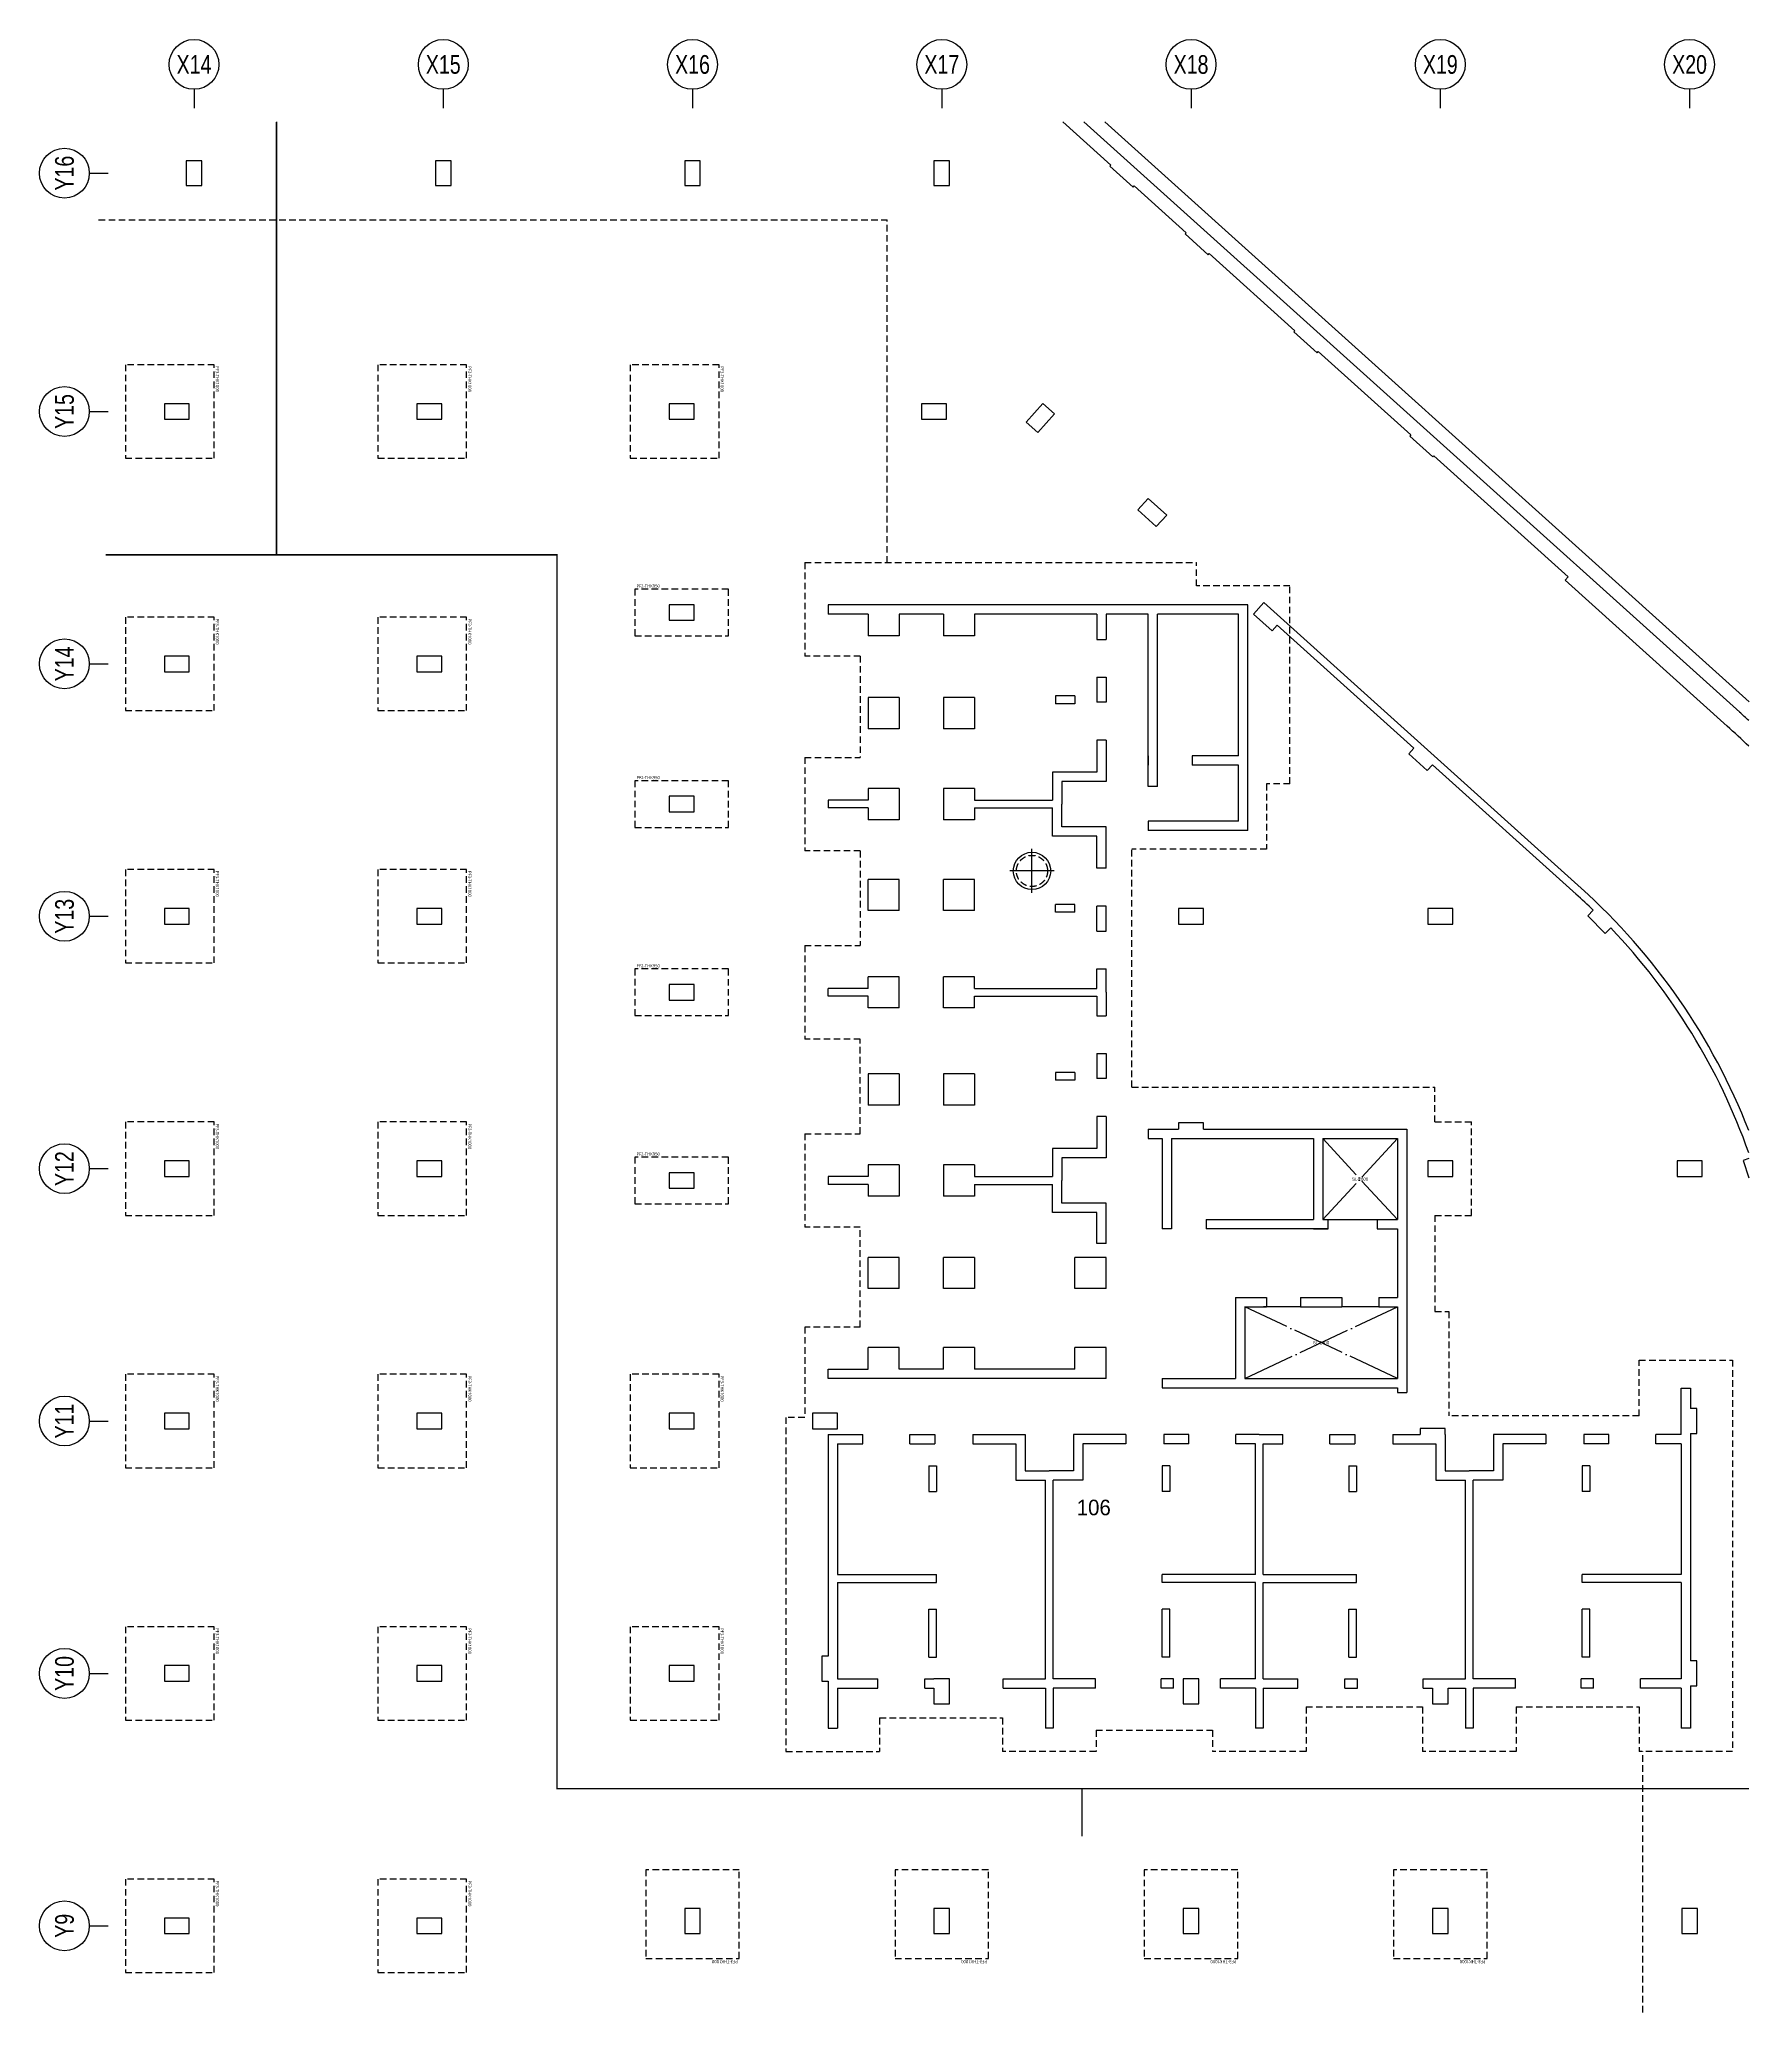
# Model space of a CAD drawing. Header units: millimetres. Extents: x 327808 to 2562540, y -728300 to 402793.
# Drawn here: x 327808 to 382692, y -194869 to -131545 of the extents above; entities that cross this region are included whole.
import ezdxf
from ezdxf.enums import TextEntityAlignment as Align

# ---------------------------------------------------------------- set-up
doc = ezdxf.new("R2010")
doc.units = ezdxf.units.MM
doc.header["$LTSCALE"] = 140
doc.linetypes.add('XS-기초$0$DDOT', pattern=[14, 12, -1, 0, -1])
doc.linetypes.add('XS-기초$0$HID', pattern=[2.3, 1.5, -0.8])
for name, color, linetype in [('00-DM', 7, 'Continuous'), ('BUB', 7, 'Continuous'), ('CEN-P', 14, 'Continuous'), ('XS-기초$0$EL7', 7, 'Continuous'), ('XS-기초$0$MAT', 3, 'XS-기초$0$HID'), ('XS-기초$0$OPEN', 9, 'XS-기초$0$DDOT'), ('XS-기초$0$PILE-P', 4, 'XS-기초$0$HID'), ('XS-기초$0$WALL', 11, 'Continuous'), ('XS-기초$0$기초연단', 3, 'Continuous'), ('XS-기초$0$집수정-주동', 21, 'Continuous'), ('기초꺽임', 7, 'Continuous')]:
    doc.layers.add(name, color=color, linetype=linetype)
doc.layers.add('TEXT', color=3, linetype='Continuous', lineweight=9)
doc.layers.add('XS-기초$0$DEFPOINT', color=144, linetype='Continuous', plot=False)
doc.styles.add('XS-기초$0$맑은고딕', font='malgun.ttf')
doc.styles.add('돋음', font='')
doc.styles.get('돋음').set_extended_font_data('Dotum')

# ---------------------------------------------------------------- blocks, each defined once
blk = doc.blocks.new('XS-기초$0$PF3')
at = {"layer": 'XS-기초$0$MAT', "linetype": 'XS-기초$0$HID'}
blk.add_lwpolyline([(-1500, -1650), (1500, -1650), (1500, 1200), (-1500, 1200)], close=True, dxfattribs=at)
at = {"layer": 'XS-기초$0$DEFPOINT', "color": 1, "style": 'XS-기초$0$맑은고딕'}
blk.add_text('PF3-THK1000', height=100, dxfattribs=at).set_placement((-1450, 1300), align=Align.MIDDLE_LEFT)
blk = doc.blocks.new('XS-기초$0$PF2')
at = {"layer": 'XS-기초$0$MAT', "linetype": 'XS-기초$0$HID'}
blk.add_lwpolyline([(-1500, -750), (1500, -750), (1500, 750), (-1500, 750)], close=True, dxfattribs=at)
at = {"layer": 'XS-기초$0$DEFPOINT', "color": 1, "style": 'XS-기초$0$맑은고딕'}
blk.add_text('PF2-THK950', height=100, dxfattribs=at).set_placement((-1450, 850), align=Align.MIDDLE_LEFT)
blk = doc.blocks.new('XS-기초$0$집수정-주동')
at = {"layer": 'XS-기초$0$집수정-주동'}
for p, q in [((0, 707), (0, -707)), ((707, 0), (-707, 0))]:
    blk.add_line(p, q, dxfattribs=at)
blk.add_circle((0, 0), 600, dxfattribs=at)
at = {"layer": 'XS-기초$0$집수정-주동', "linetype": 'XS-기초$0$HID'}
blk.add_circle((0, 0), 500, dxfattribs=at)
blk = doc.blocks.new('BUB')
at = {"layer": 'BUB'}
blk.add_line((0, 1500), (0, 0), dxfattribs=at)
blk.add_circle((0, 3500), 2000, dxfattribs=at)
blk = doc.blocks.new('zsddgns')
at = {"layer": 'CEN-P'}
blk.add_lwpolyline([(-21405, 40031), (-21405, 34384)], dxfattribs=at)
at = {"layer": 'CEN-P', "color": 2}
blk.add_lwpolyline([(25845, -13465), (20091, -13465)], dxfattribs=at)
at = {"layer": 'XS-기초$0$EL7'}
for p, q in [((12345, 4800), (13915, 4800)), ((11460, 2000), (10270, 2000)), ((13970, 2000), (12780, 2000))]:
    blk.add_line(p, q, dxfattribs=at)
at = {"layer": 'XS-기초$0$OPEN'}
for p, q in [((14570, 4800), (12170, 7400)), ((14570, 7400), (12170, 4800)), ((14570, -300), (9670, 2000)), ((9670, -300), (14570, 2000))]:
    blk.add_line(p, q, dxfattribs=at)
at = {"layer": 'XS-기초$0$WALL', "color": 5}
for p, q in [((5374, 38645), (3835, 40031)), ((25553, 21082), (4508, 40031)), ((-23805, 38785), (-24305, 38785)), ((-24305, 38785), (-24305, 37985)), ((-23805, 37985), (-23805, 38785)), ((-15805, 38785), (-16305, 38785)), ((-16305, 38785), (-16305, 37985)), ((-15805, 37985), (-15805, 38785)), ((-7805, 38785), (-8305, 38785)), ((-8305, 38785), (-8305, 37985)), ((-7805, 37985), (-7805, 38785)), ((195, 38785), (-305, 38785)), ((-305, 38785), (-305, 37985)), ((195, 37985), (195, 38785)), ((5374, 38645), (5341, 38608)), ((5341, 38608), (6084, 37939)), ((-24305, 37985), (-23805, 37985)), ((-16305, 37985), (-15805, 37985)), ((-8305, 37985), (-7805, 37985)), ((-305, 37985), (195, 37985)), ((6084, 37939), (6118, 37976)), ((7788, 36473), (6118, 37976)), ((7788, 36473), (7754, 36435)), ((7754, 36435), (8497, 35766)), ((8497, 35766), (8531, 35803)), ((11280, 33328), (8531, 35803)), ((11280, 33328), (11247, 33290)), ((11247, 33290), (11990, 32621)), ((11990, 32621), (12023, 32658)), ((14996, 29982), (12023, 32658)), ((-25005, 30985), (-25005, 30485)), ((-24205, 30985), (-25005, 30985)), ((-25005, 30485), (-24205, 30485)), ((-24205, 30485), (-24205, 30985)), ((-16905, 30985), (-16905, 30485)), ((-16105, 30985), (-16905, 30985)), ((-16905, 30485), (-16105, 30485)), ((-16105, 30485), (-16105, 30985)), ((-8805, 30985), (-8805, 30485)), ((-8005, 30985), (-8805, 30985)), ((-8805, 30485), (-8005, 30485)), ((-8005, 30485), (-8005, 30985)), ((-705, 30985), (-705, 30485)), ((95, 30985), (-705, 30985)), ((-705, 30485), (95, 30485)), ((95, 30485), (95, 30985)), ((3189, 30992), (2654, 30397)), ((2654, 30397), (3025, 30063)), ((3025, 30063), (3561, 30657)), ((3561, 30657), (3189, 30992)), ((14996, 29982), (14963, 29945)), ((14963, 29945), (15706, 29276)), ((15706, 29276), (15739, 29313)), ((20049, 25432), (15739, 29313)), ((6570, 27947), (6236, 27576)), ((7165, 27412), (6570, 27947)), ((6236, 27576), (6830, 27040)), ((6830, 27040), (7165, 27412)), ((19949, 25320), (20049, 25432)), ((25151, 20636), (19949, 25320)), ((-8805, 24535), (-8805, 24035)), ((-8005, 24535), (-8805, 24535)), ((-8005, 24035), (-8005, 24535)), ((-3705, 24535), (-3705, 24235)), ((9770, 24535), (-3705, 24535)), ((-2420, 24235), (-3705, 24235)), ((-2420, 24235), (-2420, 23535)), ((-1420, 24235), (-1420, 23535)), ((0, 24235), (-1420, 24235)), ((0, 24235), (0, 23535)), ((4920, 24235), (1000, 24235)), ((1000, 24235), (1000, 23535)), ((4920, 24235), (4920, 23420)), ((6570, 24235), (5220, 24235)), ((5220, 24235), (5220, 23420)), ((6570, 18695), (6570, 24235)), ((6870, 18695), (6870, 24235)), ((9470, 24235), (6870, 24235)), ((9470, 19685), (9470, 24235)), ((9770, 17285), (9770, 24535)), ((10286, 24602), (9952, 24230)), ((9952, 24230), (10546, 23695)), ((20467, 15434), (10286, 24602)), ((-8805, 24035), (-8005, 24035)), ((-1420, 23535), (-2420, 23535)), ((1000, 23535), (0, 23535)), ((10546, 23695), (10713, 23880)), ((15098, 19933), (10713, 23880)), ((-25005, 22885), (-25005, 22385)), ((-24205, 22885), (-25005, 22885)), ((-24205, 22385), (-24205, 22885)), ((-16905, 22885), (-16905, 22385)), ((-16105, 22885), (-16905, 22885)), ((-16105, 22385), (-16105, 22885)), ((4920, 23420), (5220, 23420)), ((-25005, 22385), (-24205, 22385)), ((-16905, 22385), (-16105, 22385)), ((4920, 22210), (5220, 22210)), ((4920, 22210), (4920, 21410)), ((5220, 22210), (5220, 21410)), ((-1420, 21555), (-2420, 21555)), ((-2420, 21555), (-2420, 20555)), ((-1420, 21555), (-1420, 20555)), ((1000, 21555), (0, 21555)), ((0, 21555), (0, 20555)), ((1000, 21555), (1000, 20555)), ((4220, 21605), (3590, 21605)), ((3590, 21605), (3590, 21355)), ((4220, 21605), (4220, 21355)), ((4220, 21355), (3590, 21355)), ((5220, 21410), (4920, 21410)), ((-1420, 20555), (-2420, 20555)), ((1000, 20555), (0, 20555)), ((5220, 20190), (4920, 20190)), ((4920, 20190), (4920, 19160)), ((5220, 20190), (5220, 18860)), ((6570, 19685), (6570, 19385)), ((9470, 19685), (7980, 19685)), ((7980, 19685), (7980, 19385)), ((15098, 19933), (14931, 19747)), ((14931, 19747), (15525, 19212)), ((3500, 19160), (3500, 18260)), ((4920, 19160), (3500, 19160)), ((9470, 19385), (7980, 19385)), ((9470, 17585), (9470, 19385)), ((15525, 19212), (15692, 19397)), ((20300, 15249), (15692, 19397)), ((-8805, 18385), (-8805, 17885)), ((-8005, 18385), (-8805, 18385)), ((-8005, 17885), (-8005, 18385)), ((-1420, 18635), (-2420, 18635)), ((-2420, 18635), (-2420, 18260)), ((-1420, 18635), (-1420, 17635)), ((1000, 18635), (0, 18635)), ((0, 18635), (0, 17635)), ((1000, 18635), (1000, 18260)), ((3800, 18860), (3800, 18135)), ((5220, 18860), (3800, 18860)), ((6870, 18695), (6570, 18695)), ((-8805, 17885), (-8005, 17885)), ((-3705, 18260), (-3705, 18010)), ((-2420, 18260), (-3705, 18260)), ((-2420, 18010), (-3705, 18010)), ((-2420, 18010), (-2420, 17635)), ((1000, 18260), (3500, 18260)), ((1000, 18010), (3500, 18010)), ((1000, 18010), (1000, 17635)), ((3500, 17110), (3500, 18010)), ((3800, 17410), (3800, 18135)), ((-1420, 17635), (-2420, 17635)), ((1000, 17635), (0, 17635)), ((4920, 17110), (3500, 17110)), ((5220, 17410), (3800, 17410)), ((4920, 16080), (4920, 17110)), ((5220, 16080), (5220, 17410)), ((9470, 17585), (6570, 17585)), ((6570, 17585), (6570, 17285)), ((9770, 17285), (6570, 17285)), ((5220, 16080), (4920, 16080)), ((-2420, 14715), (-2420, 15715)), ((-1420, 15715), (-2420, 15715)), ((-1420, 14715), (-1420, 15715)), ((0, 14715), (0, 15715)), ((1000, 15715), (0, 15715)), ((1000, 14715), (1000, 15715)), ((-25005, 14785), (-25005, 14285)), ((-24205, 14785), (-25005, 14785)), ((-24205, 14285), (-24205, 14785)), ((-16905, 14785), (-16905, 14285)), ((-16105, 14785), (-16905, 14785)), ((-16105, 14285), (-16105, 14785)), ((-1420, 14715), (-2420, 14715)), ((1000, 14715), (0, 14715)), ((4220, 14915), (3590, 14915)), ((3590, 14665), (3590, 14915)), ((4220, 14665), (3590, 14665)), ((4220, 14665), (4220, 14915)), ((5220, 14860), (4920, 14860)), ((4920, 14060), (4920, 14860)), ((5220, 14060), (5220, 14860)), ((7545, 14785), (7545, 14285)), ((8345, 14785), (7545, 14785)), ((8345, 14285), (8345, 14785)), ((15545, 14785), (15545, 14285)), ((16345, 14785), (15545, 14785)), ((16345, 14285), (16345, 14785)), ((20856, 14729), (20678, 14553)), ((-25005, 14285), (-24205, 14285)), ((-16905, 14285), (-16105, 14285)), ((4920, 14060), (5220, 14060)), ((7545, 14285), (8345, 14285)), ((15545, 14285), (16345, 14285)), ((20678, 14553), (21241, 13984)), ((21419, 14160), (21241, 13984)), ((4920, 12850), (5220, 12850)), ((4920, 12220), (4920, 12850)), ((5220, 12095), (5220, 12850)), ((-8805, 12345), (-8805, 11845)), ((-8005, 12345), (-8805, 12345)), ((-8005, 11845), (-8005, 12345)), ((-3705, 11970), (-3705, 12220)), ((-2420, 12220), (-3705, 12220)), ((-2420, 12220), (-2420, 12595)), ((-1420, 12595), (-2420, 12595)), ((-1420, 11595), (-1420, 12595)), ((0, 11595), (0, 12595)), ((1000, 12595), (0, 12595)), ((1000, 12220), (1000, 12595)), ((1000, 12220), (4920, 12220)), ((5220, 12095), (5220, 11340)), ((-8805, 11845), (-8005, 11845)), ((-2420, 11970), (-3705, 11970)), ((-2420, 11595), (-2420, 11970)), ((-1420, 11595), (-2420, 11595)), ((1000, 11595), (0, 11595)), ((1000, 11970), (4920, 11970)), ((1000, 11595), (1000, 11970)), ((4920, 11970), (4920, 11340)), ((4920, 11340), (5220, 11340)), ((4220, 9525), (3590, 9525)), ((3590, 9525), (3590, 9275)), ((4220, 9525), (4220, 9275)), ((4920, 10130), (5220, 10130)), ((4920, 10130), (4920, 9330)), ((5220, 10130), (5220, 9330)), ((-1420, 9475), (-2420, 9475)), ((-2420, 9475), (-2420, 8475)), ((-1420, 9475), (-1420, 8475)), ((1000, 9475), (0, 9475)), ((0, 9475), (0, 8475)), ((1000, 9475), (1000, 8475)), ((4220, 9275), (3590, 9275)), ((5220, 9330), (4920, 9330)), ((-1420, 8475), (-2420, 8475)), ((1000, 8475), (0, 8475)), ((5220, 8110), (4920, 8110)), ((4920, 8110), (4920, 7080)), ((5220, 8110), (5220, 6780)), ((6570, 7700), (6570, 7400)), ((6570, 7700), (7545, 7700)), ((8345, 7900), (7545, 7900)), ((7545, 7900), (7545, 7700)), ((8345, 7700), (8345, 7900)), ((8345, 7700), (14870, 7700)), ((14870, 7700), (14870, -750)), ((3500, 7080), (3500, 6180)), ((4920, 7080), (3500, 7080)), ((6570, 7400), (7020, 7400)), ((7020, 7400), (7020, 4500)), ((7320, 7400), (11870, 7400)), ((7320, 7400), (7320, 4500)), ((11870, 7400), (11870, 4800)), ((12170, 7400), (14570, 7400)), ((12170, 7400), (12170, 4800)), ((14570, 7400), (14570, 4800)), ((-25005, 6685), (-25005, 6185)), ((-24205, 6685), (-25005, 6685)), ((-24205, 6185), (-24205, 6685)), ((-16905, 6685), (-16905, 6185)), ((-16105, 6685), (-16905, 6685)), ((-16105, 6185), (-16105, 6685)), ((-1420, 6555), (-2420, 6555)), ((-2420, 6555), (-2420, 6180)), ((-1420, 6555), (-1420, 5555)), ((1000, 6555), (0, 6555)), ((0, 6555), (0, 5555)), ((1000, 6555), (1000, 6180)), ((3800, 6780), (3800, 6055)), ((5220, 6780), (3800, 6780)), ((15545, 6685), (15545, 6185)), ((16345, 6685), (15545, 6685)), ((16345, 6185), (16345, 6685)), ((23545, 6685), (23545, 6185)), ((24345, 6685), (23545, 6685)), ((24345, 6185), (24345, 6685)), ((25845, 6758), (25664, 6700)), ((25664, 6700), (25845, 6139)), ((-25005, 6185), (-24205, 6185)), ((-16905, 6185), (-16105, 6185)), ((-8805, 6305), (-8805, 5805)), ((-8005, 6305), (-8805, 6305)), ((-8805, 5805), (-8005, 5805)), ((-8005, 5805), (-8005, 6305)), ((-3705, 6180), (-3705, 5930)), ((-2420, 6180), (-3705, 6180)), ((-2420, 5930), (-3705, 5930)), ((-2420, 5930), (-2420, 5555)), ((1000, 6180), (3500, 6180)), ((1000, 5930), (3500, 5930)), ((1000, 5930), (1000, 5555)), ((3500, 5030), (3500, 5930)), ((3800, 5330), (3800, 6055)), ((15545, 6185), (16345, 6185)), ((23545, 6185), (24345, 6185)), ((-1420, 5555), (-2420, 5555)), ((1000, 5555), (0, 5555)), ((5220, 5330), (3800, 5330)), ((5220, 4035), (5220, 5330)), ((4920, 5030), (3500, 5030)), ((4920, 4035), (4920, 5030)), ((7320, 4500), (7020, 4500)), ((8430, 4800), (11870, 4800)), ((8430, 4800), (8430, 4500)), ((12345, 4500), (8430, 4500)), ((11870, 4500), (12345, 4500)), ((12170, 4800), (12345, 4800)), ((12345, 4500), (12345, 4800)), ((13915, 4800), (14570, 4800)), ((13915, 4800), (13915, 4500)), ((13915, 4500), (14570, 4500)), ((14570, 4500), (14570, 2300)), ((5220, 4035), (4920, 4035)), ((-2420, 2585), (-2420, 3585)), ((-1420, 3585), (-2420, 3585)), ((-1420, 2585), (-1420, 3585)), ((0, 2585), (0, 3585)), ((1000, 3585), (0, 3585)), ((1000, 3585), (1000, 2585)), ((4220, 2585), (4220, 3585)), ((5220, 3585), (4220, 3585)), ((5220, 2585), (5220, 3585)), ((-1420, 2585), (-2420, 2585)), ((1000, 2585), (0, 2585)), ((5220, 2585), (4220, 2585)), ((9370, 2300), (9370, -300)), ((9370, 2300), (10370, 2300)), ((9670, 2000), (9670, -300)), ((9670, 2000), (10370, 2000)), ((10370, 2300), (10370, 2000)), ((11460, 2300), (12780, 2300)), ((11460, 2300), (11460, 2000)), ((11460, 2000), (12780, 2000)), ((12780, 2300), (12780, 2000)), ((13970, 2300), (14570, 2300)), ((13970, 2300), (13970, 2000)), ((13970, 2000), (14570, 2000)), ((14570, 2000), (14570, -300)), ((-2420, 0), (-2420, 700)), ((-1420, 700), (-2420, 700)), ((-1420, 0), (-1420, 700)), ((0, 0), (0, 700)), ((1000, 700), (0, 700)), ((1000, 700), (1000, 0)), ((4220, 0), (4220, 700)), ((5220, 700), (4220, 700)), ((5220, -300), (5220, 700)), ((-3705, -300), (-3705, 0)), ((-3705, 0), (-2420, 0)), ((0, 0), (-1420, 0)), ((5220, -300), (-3705, -300)), ((4220, 0), (1000, 0)), ((7020, -300), (7020, -600)), ((7020, -300), (9370, -300)), ((7020, -600), (14570, -600)), ((9670, -300), (14570, -300)), ((14570, -600), (14570, -750)), ((23675, -2100), (23675, -610)), ((23675, -610), (23975, -610)), ((23975, -610), (23975, -1265)), ((14570, -750), (14870, -750)), ((24175, -1265), (23975, -1265)), ((24175, -2065), (24175, -1265)), ((-25005, -1415), (-25005, -1915)), ((-24205, -1415), (-25005, -1415)), ((-24205, -1915), (-24205, -1415)), ((-16905, -1415), (-16905, -1915)), ((-16105, -1415), (-16905, -1415)), ((-16105, -1915), (-16105, -1415)), ((-8805, -1415), (-8805, -1915)), ((-8005, -1415), (-8805, -1415)), ((-8005, -1915), (-8005, -1415)), ((-4205, -1415), (-4205, -1915)), ((-3405, -1415), (-4205, -1415)), ((-3405, -1915), (-3405, -1415)), ((-25005, -1915), (-24205, -1915)), ((-16905, -1915), (-16105, -1915)), ((-8805, -1915), (-8005, -1915)), ((-4205, -1915), (-3405, -1915)), ((-3705, -2100), (-2590, -2100)), ((-3705, -2100), (-3705, -9215)), ((-3405, -2400), (-2590, -2400)), ((-3405, -2400), (-3405, -6595)), ((-2590, -2400), (-2590, -2100)), ((-1080, -2400), (-1080, -2100)), ((-1080, -2100), (-280, -2100)), ((-1080, -2400), (-280, -2400)), ((-280, -2100), (-280, -2400)), ((940, -2100), (940, -2400)), ((940, -2100), (2620, -2100)), ((940, -2400), (2320, -2400)), ((2320, -2400), (2320, -3560)), ((2620, -2100), (2620, -3260)), ((5850, -2100), (4170, -2100)), ((4170, -2100), (4170, -3260)), ((5850, -2400), (4470, -2400)), ((4470, -2400), (4470, -3560)), ((5850, -2100), (5850, -2400)), ((7070, -2100), (7070, -2400)), ((7870, -2100), (7070, -2100)), ((7870, -2400), (7070, -2400)), ((7870, -2400), (7870, -2100)), ((9380, -2400), (9380, -2100)), ((10135, -2100), (9380, -2100)), ((10010, -2400), (9380, -2400)), ((10010, -6595), (10010, -2400)), ((10135, -2100), (10890, -2100)), ((10260, -6595), (10260, -2400)), ((10260, -2400), (10890, -2400)), ((10890, -2400), (10890, -2100)), ((12400, -2400), (12400, -2100)), ((12400, -2100), (13200, -2100)), ((12400, -2400), (13200, -2400)), ((13200, -2100), (13200, -2400)), ((14420, -2100), (14420, -2400)), ((14420, -2100), (15300, -2100)), ((14420, -2400), (15800, -2400)), ((16100, -1900), (15300, -1900)), ((15300, -1900), (15300, -2100)), ((15800, -2400), (15800, -3560)), ((16100, -2100), (16100, -1900)), ((16100, -2100), (16100, -3260)), ((19330, -2100), (17650, -2100)), ((17650, -2100), (17650, -3260)), ((19330, -2400), (17950, -2400)), ((17950, -2400), (17950, -3560)), ((19330, -2100), (19330, -2400)), ((20550, -2100), (20550, -2400)), ((21350, -2100), (20550, -2100)), ((21350, -2400), (20550, -2400)), ((21350, -2400), (21350, -2100)), ((22860, -2400), (22860, -2100)), ((23675, -2100), (22860, -2100)), ((23675, -2400), (22860, -2400)), ((23675, -2400), (23675, -6595)), ((23975, -2065), (23975, -9365)), ((23975, -2065), (24175, -2065)), ((-475, -3100), (-475, -3930)), ((-475, -3100), (-225, -3100)), ((-225, -3100), (-225, -3930)), ((7015, -3100), (7015, -3930)), ((7265, -3100), (7015, -3100)), ((7265, -3100), (7265, -3930)), ((13005, -3100), (13005, -3930)), ((13005, -3100), (13255, -3100)), ((13255, -3100), (13255, -3930)), ((20495, -3100), (20495, -3930)), ((20745, -3100), (20495, -3100)), ((20745, -3100), (20745, -3930)), ((2320, -3560), (3270, -3560)), ((2620, -3260), (3395, -3260)), ((3270, -9940), (3270, -3560)), ((4170, -3260), (3395, -3260)), ((3520, -9940), (3520, -3560)), ((4470, -3560), (3520, -3560)), ((15800, -3560), (16750, -3560)), ((16100, -3260), (16875, -3260)), ((16750, -9940), (16750, -3560)), ((17650, -3260), (16875, -3260)), ((17000, -9940), (17000, -3560)), ((17950, -3560), (17000, -3560)), ((-475, -3930), (-225, -3930)), ((7265, -3930), (7015, -3930)), ((13005, -3930), (13255, -3930)), ((20745, -3930), (20495, -3930)), ((-3405, -6595), (-225, -6595)), ((-3405, -6845), (-225, -6845)), ((-3405, -6845), (-3405, -9940)), ((-225, -6845), (-225, -6595)), ((10010, -6595), (7015, -6595)), ((7015, -6845), (7015, -6595)), ((10010, -6845), (7015, -6845)), ((10010, -9940), (10010, -6845)), ((10260, -6595), (13255, -6595)), ((10260, -9940), (10260, -6845)), ((10260, -6845), (13255, -6845)), ((13255, -6845), (13255, -6595)), ((23675, -6595), (20495, -6595)), ((20495, -6845), (20495, -6595)), ((23675, -6845), (20495, -6845)), ((23675, -6845), (23675, -9940)), ((-475, -9240), (-475, -7705)), ((-475, -7705), (-225, -7705)), ((-225, -9240), (-225, -7705)), ((7015, -9240), (7015, -7705)), ((7265, -7705), (7015, -7705)), ((7265, -9240), (7265, -7705)), ((13005, -9240), (13005, -7705)), ((13005, -7705), (13255, -7705)), ((13255, -9240), (13255, -7705)), ((20495, -9240), (20495, -7705)), ((20745, -7705), (20495, -7705)), ((20745, -9240), (20745, -7705)), ((-3705, -9215), (-3905, -9215)), ((-3905, -9215), (-3905, -10015)), ((-475, -9240), (-225, -9240)), ((7265, -9240), (7015, -9240)), ((13005, -9240), (13255, -9240)), ((20745, -9240), (20495, -9240)), ((24175, -9365), (23975, -9365)), ((24175, -10165), (24175, -9365)), ((-25005, -9515), (-25005, -10015)), ((-24205, -9515), (-25005, -9515)), ((-25005, -10015), (-24205, -10015)), ((-24205, -10015), (-24205, -9515)), ((-16905, -9515), (-16905, -10015)), ((-16105, -9515), (-16905, -9515)), ((-16905, -10015), (-16105, -10015)), ((-16105, -10015), (-16105, -9515)), ((-8805, -9515), (-8805, -10015)), ((-8005, -9515), (-8805, -9515)), ((-8805, -10015), (-8005, -10015)), ((-8005, -10015), (-8005, -9515)), ((-3905, -10015), (-3705, -10015)), ((-3705, -10015), (-3705, -11525)), ((-3405, -9940), (-2105, -9940)), ((-2105, -10240), (-2105, -9940)), ((-595, -9940), (-305, -9940)), ((-595, -10240), (-595, -9940)), ((195, -9940), (-305, -9940)), ((195, -10740), (195, -9940)), ((1915, -9940), (3270, -9940)), ((1915, -10240), (1915, -9940)), ((4875, -9940), (3520, -9940)), ((4875, -10240), (4875, -9940)), ((7385, -9940), (6985, -9940)), ((6985, -10240), (6985, -9940)), ((7385, -10240), (7385, -9940)), ((8195, -9940), (7695, -9940)), ((7695, -9940), (7695, -10740)), ((8195, -10740), (8195, -9940)), ((8895, -10240), (8895, -9940)), ((10010, -9940), (8895, -9940)), ((10260, -9940), (11375, -9940)), ((11375, -10240), (11375, -9940)), ((12885, -9940), (13285, -9940)), ((12885, -10240), (12885, -9940)), ((13285, -10240), (13285, -9940)), ((15395, -9940), (16750, -9940)), ((15395, -10240), (15395, -9940)), ((18355, -9940), (17000, -9940)), ((18355, -10240), (18355, -9940)), ((20865, -9940), (20465, -9940)), ((20465, -10240), (20465, -9940)), ((20865, -10240), (20865, -9940)), ((22375, -10240), (22375, -9940)), ((23675, -9940), (22375, -9940)), ((-3405, -10240), (-2105, -10240)), ((-3405, -10240), (-3405, -11525)), ((-595, -10240), (-305, -10240)), ((-305, -10240), (-305, -10740)), ((-305, -10740), (195, -10740)), ((1915, -10240), (3270, -10240)), ((3270, -10240), (3270, -11525)), ((4875, -10240), (3520, -10240)), ((3520, -10240), (3520, -11525)), ((7385, -10240), (6985, -10240)), ((7695, -10740), (8195, -10740)), ((10010, -10240), (8895, -10240)), ((10010, -10240), (10010, -11525)), ((10260, -10240), (11375, -10240)), ((10260, -10240), (10260, -11525)), ((12885, -10240), (13285, -10240)), ((15395, -10240), (15695, -10240)), ((15695, -10240), (15695, -10740)), ((15695, -10740), (16195, -10740)), ((16195, -10240), (16750, -10240)), ((16195, -10740), (16195, -10240)), ((16750, -10240), (16750, -11525)), ((18355, -10240), (17000, -10240)), ((17000, -10240), (17000, -11525)), ((20865, -10240), (20465, -10240)), ((23675, -10240), (22375, -10240)), ((23675, -10240), (23675, -11525)), ((23975, -10165), (23975, -11525)), ((23975, -10165), (24175, -10165)), ((-3705, -11525), (-3405, -11525)), ((3520, -11525), (3270, -11525)), ((10260, -11525), (10010, -11525)), ((17000, -11525), (16750, -11525)), ((23975, -11525), (23675, -11525)), ((-25005, -17615), (-25005, -18115)), ((-24205, -17615), (-25005, -17615)), ((-24205, -18115), (-24205, -17615)), ((-16905, -17615), (-16905, -18115)), ((-16105, -17615), (-16905, -17615)), ((-16105, -18115), (-16105, -17615)), ((-7805, -17315), (-8305, -17315)), ((-8305, -17315), (-8305, -18115)), ((-7805, -18115), (-7805, -17315)), ((195, -17315), (-305, -17315)), ((-305, -17315), (-305, -18115)), ((195, -18115), (195, -17315)), ((8195, -17315), (7695, -17315)), ((7695, -17315), (7695, -18115)), ((8195, -18115), (8195, -17315)), ((16195, -17315), (15695, -17315)), ((15695, -17315), (15695, -18115)), ((16195, -18115), (16195, -17315)), ((24195, -17315), (23695, -17315)), ((23695, -17315), (23695, -18115)), ((24195, -18115), (24195, -17315)), ((-25005, -18115), (-24205, -18115)), ((-16905, -18115), (-16105, -18115)), ((-8305, -18115), (-7805, -18115)), ((-305, -18115), (195, -18115)), ((7695, -18115), (8195, -18115)), ((15695, -18115), (16195, -18115)), ((23695, -18115), (24195, -18115))]:
    blk.add_line(p, q, dxfattribs=at)
for radius, start, end in [(28100, 47.19354, 48), (27500, 46.02455, 48), (20250, 45.84503, 48), (20500, 21.33877, 48), (20250, 19.44792, 43.58135)]:
    blk.add_arc((6750, 200), radius, start, end, dxfattribs=at)
at = {"layer": 'XS-기초$0$기초연단'}
blk.add_line((25854, 21417), (5180, 40031), dxfattribs=at)
at = {"layer": 'XS-기초$0$기초연단', "linetype": 'XS-기초$0$HID'}
for p, q in [((-27115, 36885), (-1805, 36885)), ((-1805, 25885), (-1805, 36885)), ((-4455, 25885), (8120, 25885)), ((-4455, 25885), (-4455, 22885)), ((8120, 25135), (8120, 25885)), ((11120, 25135), (8120, 25135)), ((11120, 18785), (11120, 25135)), ((-2670, 22885), (-4455, 22885)), ((-2670, 22885), (-2670, 19635)), ((-4455, 19635), (-2670, 19635)), ((-4455, 19635), (-4455, 16635)), ((10370, 18785), (10370, 16685)), ((11120, 18785), (10370, 18785)), ((-2670, 16635), (-4455, 16635)), ((-2670, 16635), (-2670, 13595)), ((6045, 9050), (6045, 16685)), ((10370, 16685), (6045, 16685)), ((-4455, 13595), (-2670, 13595)), ((-4455, 13595), (-4455, 10595)), ((-2670, 10595), (-4455, 10595)), ((-2670, 7555), (-2670, 10595)), ((6045, 9050), (15770, 9050)), ((15770, 7935), (15770, 9050)), ((15770, 7935), (16945, 7935)), ((16945, 4935), (16945, 7935)), ((-4455, 7555), (-2670, 7555)), ((-4455, 7555), (-4455, 4555)), ((-2670, 4555), (-4455, 4555)), ((-2670, 1350), (-2670, 4555)), ((15770, 4935), (16945, 4935)), ((15770, 4935), (15770, 1850)), ((-2670, 1350), (-4455, 1350)), ((-4455, 1350), (-4455, -1550)), ((15770, 1850), (16220, 1850)), ((16220, 1850), (16220, -1500)), ((22325, 290), (25325, 290)), ((22325, -1500), (22325, 290)), ((25325, 290), (25325, -12275)), ((-5055, -1550), (-5055, -12275)), ((-4455, -1550), (-5055, -1550)), ((22325, -1500), (16220, -1500)), ((-2055, -11190), (1895, -11190)), ((-2055, -11190), (-2055, -12275)), ((1895, -11190), (1895, -12275)), ((11635, -10840), (11635, -12275)), ((11635, -10840), (15375, -10840)), ((15375, -10840), (15375, -12275)), ((18375, -10840), (18375, -12275)), ((18375, -10840), (22325, -10840)), ((22325, -10840), (22325, -12275)), ((4895, -11590), (4895, -12275)), ((4895, -11590), (8635, -11590)), ((8635, -11590), (8635, -12275)), ((-5055, -12275), (-2055, -12275)), ((4895, -12275), (1895, -12275)), ((11635, -12275), (8635, -12275)), ((18375, -12275), (15375, -12275)), ((25325, -12275), (22325, -12275)), ((22445, -20649), (22445, -12275))]:
    blk.add_line(p, q, dxfattribs=at)
at = {"layer": '기초꺽임', "color": 1, "const_width": 50}
blk.add_lwpolyline([(-21405, 40031), (-21405, 26135), (-12405, 26135), (-12405, -13465), (25845, -13465)], dxfattribs=at)
at = {"layer": '기초꺽임', "color": 3, "const_width": 50}
for points in [[(-21405, 26135), (-26895, 26135)], [(4445, -13465), (4445, -14989)]]:
    blk.add_lwpolyline(points, dxfattribs=at)
at = {"layer": 'BUB', "xscale": 0.4, "yscale": 0.4, "zscale": 0.4}
for p in [(-24055, 40475), (-16055, 40475), (-8055, 40475), (-55, 40475), (7945, 40475), (15945, 40475), (23945, 40475)]:
    blk.add_blockref('BUB', p, dxfattribs=at)
at = {"layer": 'BUB', "xscale": 0.4, "yscale": 0.4, "zscale": 0.4, "rotation": 89.99999999999984}
for p in [(-26815, 38385), (-26815, 30735), (-26815, 22635), (-26815, 14535), (-26815, 6435), (-26815, -1665), (-26815, -9765), (-26815, -17865)]:
    blk.add_blockref('BUB', p, dxfattribs=at)
at = {"layer": 'XS-기초$0$PILE-P'}
for p, rotation in [((-24605, 30735), 270), ((-16505, 30735), 270), ((-8405, 30735), 270), ((-24605, 22635), 270), ((-16505, 22635), 270), ((-24605, 14535), 270), ((-16505, 14535), 270), ((-24605, 6435), 270), ((-16505, 6435), 270), ((-24605, -1665), 270), ((-16505, -1665), 270), ((-8405, -1665), 270), ((-24605, -9765), 270), ((-16505, -9765), 270), ((-8405, -9765), 270), ((-24605, -17865), 270), ((-16505, -17865), 270), ((-8055, -17715), 180), ((-55, -17715), 180), ((7945, -17715), 180), ((15945, -17715), 180)]:
    blk.add_blockref('XS-기초$0$PF3', p, dxfattribs=dict(at, rotation=rotation))
for p in [(-8405, 24285), (-8405, 18135), (-8405, 12095), (-8405, 6055)]:
    blk.add_blockref('XS-기초$0$PF2', p, dxfattribs=at)
at = {"layer": 'XS-기초$0$집수정-주동', "rotation": 270}
blk.add_blockref('XS-기초$0$집수정-주동', (2840, 15990), dxfattribs=at)
at = {"layer": 'TEXT', "style": '돋음', "width": 0.8}
for s, p in [('X14', (-24055, 41873)), ('X15', (-16055, 41873)), ('X16', (-8055, 41873)), ('X17', (-55, 41873)), ('X18', (7945, 41873)), ('X19', (15945, 41873)), ('X20', (23945, 41873))]:
    blk.add_text(s, height=600, dxfattribs=at).set_placement(p, align=Align.MIDDLE_CENTER)
for s, p in [('Y16', (-28213, 38385)), ('Y15', (-28213, 30735)), ('Y14', (-28213, 22635)), ('Y13', (-28213, 14535)), ('Y12', (-28213, 6435)), ('Y11', (-28213, -1665)), ('Y10', (-28213, -9765)), ('Y9', (-28213, -17865))]:
    blk.add_text(s, height=600, rotation=90, dxfattribs=at).set_placement(p, align=Align.MIDDLE_CENTER)
at = {"layer": 'TEXT', "extrusion": (2.94245e-18, 9.64033e-08, 1), "style": '돋음'}
blk.add_text('106', height=500, rotation=0, dxfattribs=at).set_placement((4823, -4440, 0), align=Align.MIDDLE_CENTER)
at = {"layer": 'XS-기초$0$DEFPOINT', "color": 2, "style": '돋음'}
for p in [(13370, 6100), (12120, 850)]:
    blk.add_text('SL-2600', height=100, dxfattribs=at).set_placement(p, align=Align.MIDDLE_CENTER)

msp = doc.modelspace()

# ---------------------------------------------------------------- block references
at = {"layer": '00-DM'}
msp.add_blockref('zsddgns', (356822.5, -174220), dxfattribs=at)

doc.saveas('drawing.dxf')
